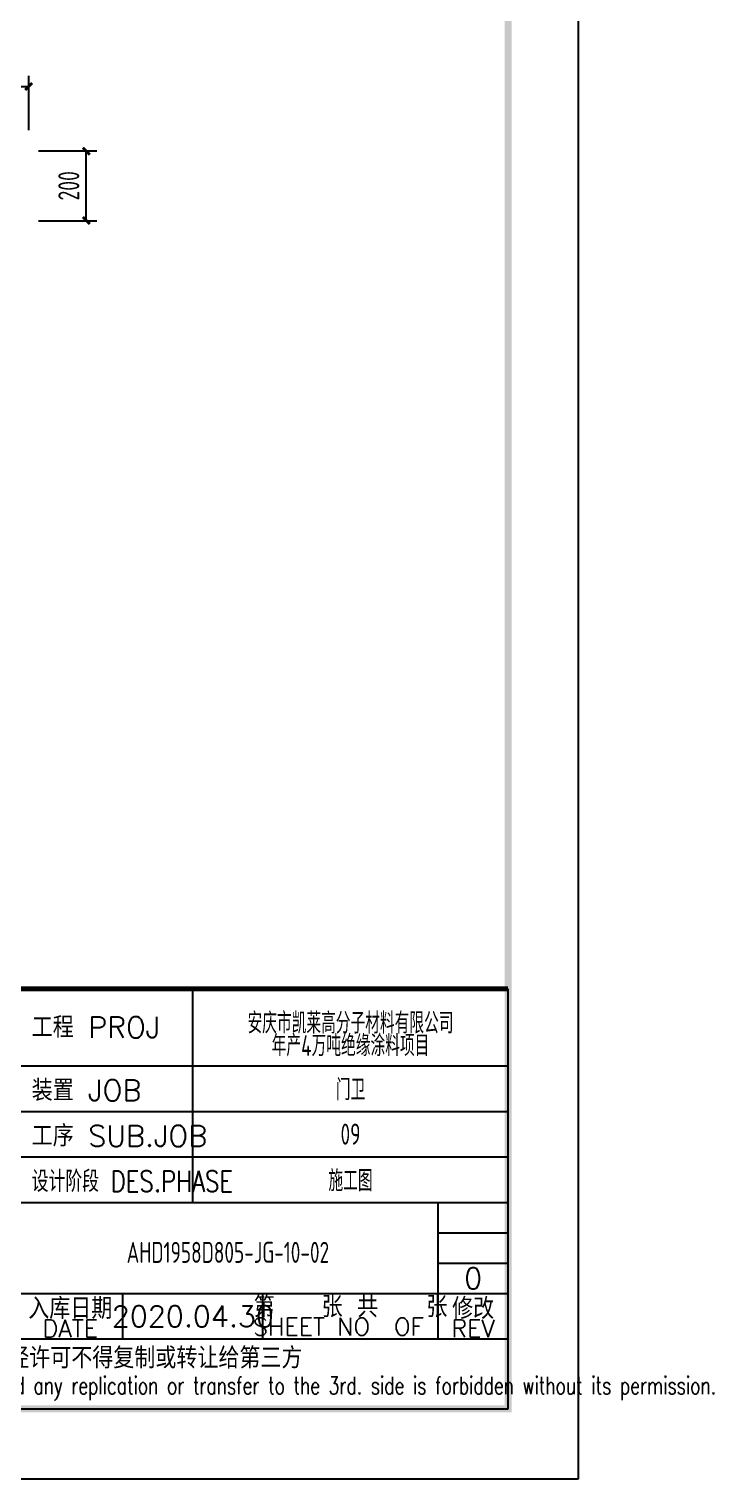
# Model space of a CAD drawing. Extents: x -14785 to 4269, y -25586 to -12228.
# Drawn here: x -12865.3 to -12767.6, y -25586.1 to -25379 of the extents above; entities that cross this region are included whole.
import ezdxf
from ezdxf.enums import TextEntityAlignment as Align

# ---------------------------------------------------------------- set-up
doc = ezdxf.new("R2010")
doc.units = 0
doc.header["$LTSCALE"] = 2000
doc.header["$MEASUREMENT"] = 0
doc.layers.get('0').update_dxf_attribs({"linetype": 'CONTINUOUS'})
doc.layers.get('DEFPOINTS').update_dxf_attribs({"linetype": 'CONTINUOUS'})
doc.layers.add('AXIS', color=75, linetype='CONTINUOUS')
doc.layers.add('dim', color=7, linetype='CONTINUOUS')
doc.styles.add('ECEC_TQ', font='txt_l.shx', dxfattribs={"bigfont": 'hztxt_l.shx'})
doc.styles.add('GBHZ', font='gbenor.shx', dxfattribs={"width": 0.8, "bigfont": 'gbcbig.shx'})
doc.styles.add('TSSD_Rein', font='Tssdeng.shx', dxfattribs={"width": 0.7, "bigfont": 'hztxt.shx'})
doc.dimstyles.new('Y20', dxfattribs={"dimscale": 0, "dimtxt": 3, "dimasz": 0.01, "dimexe": 1.5, "dimexo": 0.03, "dimgap": 1, "dimtad": 1, "dimdec": 0, "dimlfac": 20, "dimzin": 0, "dimdsep": 46, "dimtxsty": 'GBHZ', "dimblk1": 'DX', "dimblk2": 'DX', "dimsah": 1, "dimcen": 0.09, "dimdle": 1, "dimadec": 0, "dimazin": 0, "dimtfac": 1, "dimtdec": 0, "dimtix": 1, "dimtmove": 2, "dimatfit": 3, "dimldrblk": 'DX', "dimfxl": 0, "dimtolj": 1, "dimtzin": 0, "dimarcsym": 0})

# ---------------------------------------------------------------- blocks, each defined once
blk = doc.blocks.new('DX')
at = {"color": 0, "linetype": 'ByBlock', "const_width": 40}
blk.add_lwpolyline([(-54, -51), (46, 49)], dxfattribs=at)
blk = doc.blocks.new('*D68')
at = {"layer": 'DEFPOINTS', "color": 0, "transparency": 16777216}
for p in [(-12865.36, -25387.24), (-12895.36, -25393.5), (-12865.36, -25393.5)]:
    blk.add_point(p, dxfattribs=at)
at = {"layer": 'dim', "color": 0, "lineweight": -2, "transparency": 16777216}
for p, q in [((-12895.36, -25393.47), (-12895.36, -25385.74)), ((-12895.35, -25387.24), (-12865.37, -25387.24)), ((-12865.36, -25393.47), (-12865.36, -25385.74))]:
    blk.add_line(p, q, dxfattribs=at)
at = {"layer": 'dim', "color": 0, "lineweight": -2, "transparency": 16777216, "xscale": 0.01, "yscale": 0.01, "zscale": 0.01, "rotation": 180}
blk.add_blockref('DX', (-12895.36, -25387.24), dxfattribs=at)
at = {"layer": 'dim', "color": 0, "lineweight": -2, "transparency": 16777216, "xscale": 0.01, "yscale": 0.01, "zscale": 0.01}
blk.add_blockref('DX', (-12865.36, -25387.24), dxfattribs=at)
at = {"layer": 'dim', "color": 0, "transparency": 16777216, "insert": (-12880.36, -25384.74), "char_height": 3, "attachment_point": 5, "style": 'GBHZ'}
blk.add_mtext('\\A1;600', dxfattribs=at)
blk = doc.blocks.new('*D69')
at = {"layer": 'DEFPOINTS', "color": 0, "transparency": 16777216}
for p in [(-12864.04, -25396.44), (-12857.17, -25396.44), (-12864.04, -25406.44)]:
    blk.add_point(p, dxfattribs=at)
at = {"layer": 'dim', "color": 0, "lineweight": -2, "transparency": 16777216}
for p, q in [((-12864.01, -25396.44), (-12855.67, -25396.44)), ((-12857.17, -25406.43), (-12857.17, -25396.45)), ((-12864.01, -25406.44), (-12855.67, -25406.44))]:
    blk.add_line(p, q, dxfattribs=at)
at = {"layer": 'dim', "color": 0, "lineweight": -2, "transparency": 16777216, "xscale": 0.01, "yscale": 0.01, "zscale": 0.01}
for p, rotation in [((-12857.17, -25396.44), 90), ((-12857.17, -25406.44), 270)]:
    blk.add_blockref('DX', p, dxfattribs=dict(at, rotation=rotation))
at = {"layer": 'dim', "color": 0, "transparency": 16777216, "insert": (-12859.67, -25401.44), "char_height": 3, "attachment_point": 5, "rotation": 90, "style": 'GBHZ'}
blk.add_mtext('\\A1;200', dxfattribs=at)

msp = doc.modelspace()

# ---------------------------------------------------------------- linework, layer by layer
at = {"color": 0}
msp.add_line((-12786.96, -24992.104), (-12786.96, -25586.104), dxfattribs=at)
for p, q in [((-12841.96, -25546.604), (-12841.96, -25516.104)), ((-12796.96, -25576.104), (-12796.96, -25516.104)), ((-12866.96, -25527.104), (-12796.96, -25527.104)), ((-12866.96, -25533.604), (-12796.96, -25533.604)), ((-12866.96, -25540.104), (-12796.96, -25540.104)), ((-12866.96, -25546.604), (-12796.96, -25546.604)), ((-12806.96, -25566.104), (-12806.96, -25546.604)), ((-12806.96, -25550.937), (-12796.96, -25550.937)), ((-12806.96, -25555.271), (-12796.96, -25555.271)), ((-12921.96, -25559.604), (-12796.96, -25559.604)), ((-12851.96, -25566.104), (-12851.96, -25559.604)), ((-12831.96, -25566.104), (-12831.96, -25559.604)), ((-12976.96, -25566.104), (-12796.96, -25566.104)), ((-12976.96, -25576.104), (-12796.96, -25576.104)), ((-12786.96, -25586.104), (-13627.96, -25586.104))]:
    msp.add_line(p, q)
at = {"color": 0, "const_width": 1}
msp.add_lwpolyline([(-12796.96, -25576.104), (-13602.96, -25576.104), (-13602.96, -25002.104), (-12796.96, -25002.104)], close=True, dxfattribs=at)
at = {"const_width": 0.7}
msp.add_lwpolyline([(-12796.96, -25516.104), (-12976.96, -25516.104)], dxfattribs=at)

# ---------------------------------------------------------------- texts
at = {"style": 'ECEC_TQ'}
for s, p in [('工程 PROJ', (-12864.96, -25523.104)), ('装置 JOB', (-12864.96, -25532.104)), ('工序 SUB.JOB', (-12864.96, -25538.604))]:
    msp.add_text(s, height=3, dxfattribs=at).set_placement(p)
at = {"style": 'ECEC_TQ', "width": 0.8}
msp.add_text('设计阶段 DES.PHASE', height=3, dxfattribs=at).set_placement((-12864.96, -25545.104))
at = {"style": 'ECEC_TQ'}
for s, height, p in [('入库日期', 3, (-12859.46, -25561.604)), ('第   张 共   张', 3, (-12819.46, -25561.354)), ('修改', 3, (-12801.96, -25561.604)), ('DATE', 2.5, (-12859.46, -25564.604)), ('SHEET NO  OF  ', 2.5, (-12819.46, -25564.354)), ('REV', 2.5, (-12801.96, -25564.604)), ('本文件专有权属安徽华东化工医药工程有限责任公司所有,未经许可不得复制或转让给第三方', 3, (-12886.96, -25569.104))]:
    msp.add_text(s, height=height, dxfattribs=at).set_placement(p, align=Align.MIDDLE)
at = {"style": 'ECEC_TQ', "width": 0.72}
msp.add_text('The proprietary right of this document belongs to Anhui Huadong Chemical And Medical Engineering  Co.,Ltd.  and any replication or transfer to the 3rd. side is forbidden without its permission. ', height=2.5, dxfattribs=at).set_placement((-12886.96, -25573.104), align=Align.MIDDLE)
at = {"style": 'ECEC_TQ'}
for tag, text, p in [('0', '0', (-12801.96, -25557.437)), ('2020.04.30', ' ', (-12841.96, -25562.854))]:
    msp.add_attdef(tag, text=text, height=3, dxfattribs=at).set_placement(p, align=Align.MIDDLE)
at = {"layer": 'AXIS', "style": 'TSSD_Rein', "width": 0.7}
for s, p in [('安庆市凯莱高分子材料有限公司', (-12819.46, -25520.828)), ('年产4万吨绝缘涂料项目', (-12819.46, -25524.058)), ('门卫', (-12819.46, -25530.354)), ('09', (-12819.46, -25536.854)), ('施工图', (-12819.46, -25543.354)), ('AHD1958D805-JG-10-02', (-12836.962, -25553.736))]:
    msp.add_text(s, height=3, dxfattribs=at).set_placement(p, align=Align.MIDDLE)

# ---------------------------------------------------------------- dimensions: what is measured, and where the dimension line sits
at = {"layer": 'dim'}
for base, p1, p2, angle, override, picture, middle in [((-12865.36, -25387.243), (-12895.36, -25393.503), (-12865.36, -25393.503), 180, {"dimscale": 1, "dimtxsty": 'GBHZ'}, '*D68', (-12880.36, -25384.743)), ((-12857.169, -25396.442), (-12864.045, -25406.442), (-12864.045, -25396.442), 90, {"dimscale": 1}, '*D69', (-12859.669, -25401.442))]:
    dim = msp.add_linear_dim(base=base, p1=p1, p2=p2, angle=angle, dimstyle='Y20', override=override, dxfattribs=at)
    dim.commit()
    dim.dimension.update_dxf_attribs({"geometry": picture, "text_midpoint": middle})

doc.saveas('drawing.dxf')
